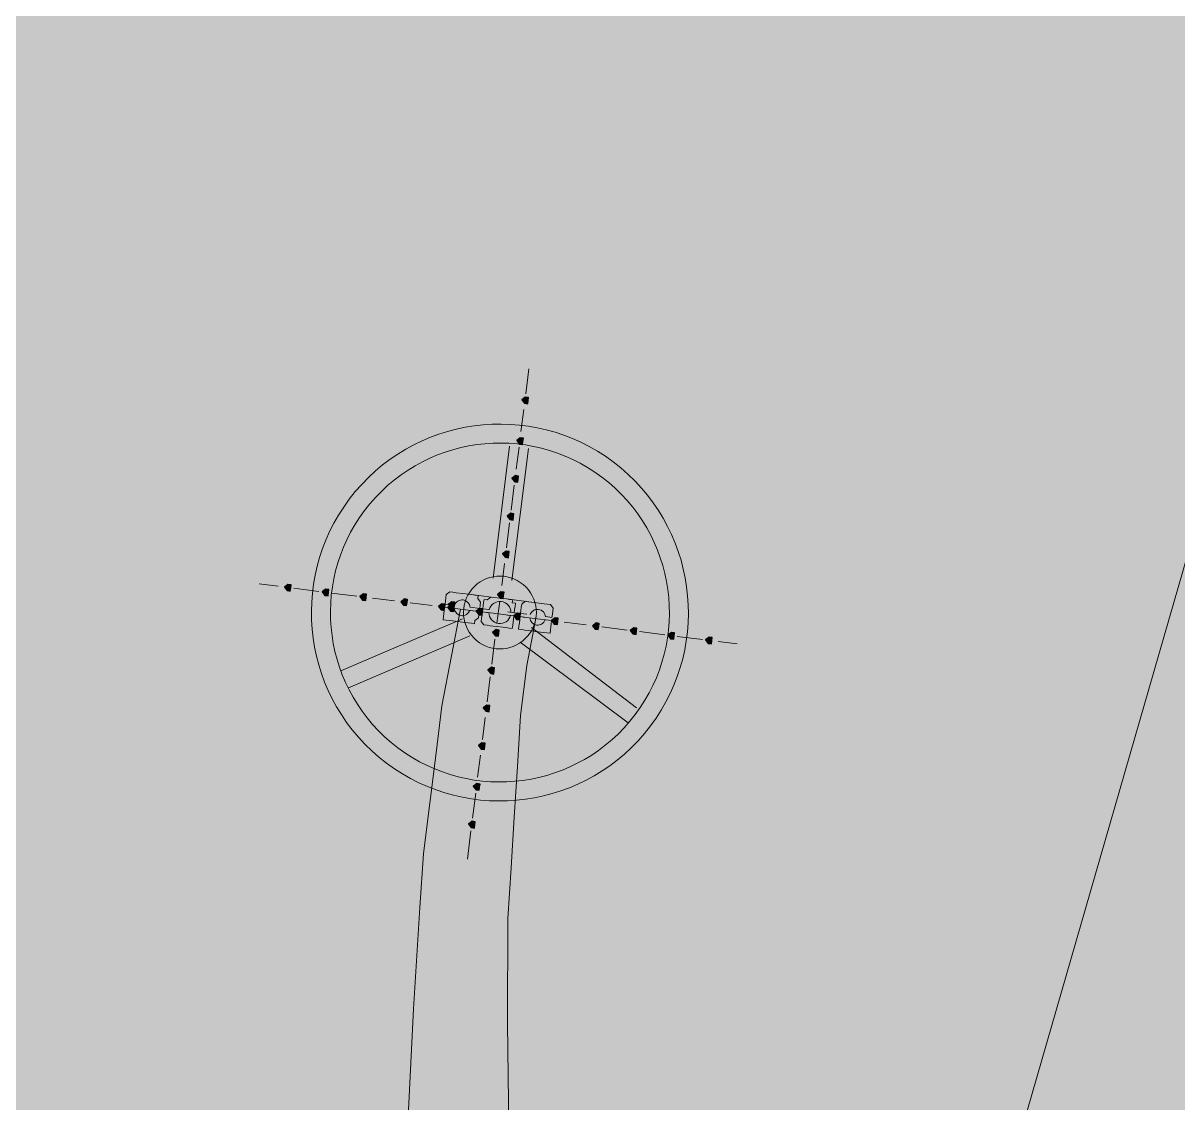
# Model space of a CAD drawing. Header units: metres. Extents: x -4 to 509425, y 7549 to 4732445.
# Drawn here: x 476030.626 to 476033.713, y 4719784.49 to 4719787.376 of the extents above; entities that cross this region are included whole.
import ezdxf

# ---------------------------------------------------------------- set-up
doc = ezdxf.new("R2010")
doc.units = ezdxf.units.M
doc.header["$LTSCALE"] = 0.01
doc.header["$MEASUREMENT"] = 0
doc.layers.get('0').update_dxf_attribs({"lineweight": 0})
doc.layers.add('_SUBESTACIÓN', color=1, linetype='Continuous')
doc.layers.add('SUBESTACION LA VID', color=253, linetype='Continuous')

# ---------------------------------------------------------------- blocks, each defined once
blk = doc.blocks.new('A$Cfff6051d')
at = {"layer": 'SUBESTACION LA VID', "transparency": 33554687}
h = blk.add_hatch(color=256, dxfattribs=at)
h.dxf.hatch_style = 2
h.paths.add_polyline_path([(476031.9759, 4719786.3673), (476031.9769, 4719786.3757), (476031.9685, 4719786.3767), (476031.9591, 4719786.3694), (476031.9664, 4719786.3599), (476031.9748, 4719786.3589)])
h = blk.add_hatch(color=256, dxfattribs=at)
h.dxf.hatch_style = 2
h.paths.add_polyline_path([(476031.9622, 4719786.258), (476031.9632, 4719786.2664), (476031.9548, 4719786.2675), (476031.9454, 4719786.2601), (476031.9527, 4719786.2507), (476031.9611, 4719786.2496)])
h = blk.add_hatch(color=256, dxfattribs=at)
h.dxf.hatch_style = 2
h.paths.add_polyline_path([(476031.9495, 4719786.1572), (476031.9506, 4719786.1656), (476031.9422, 4719786.1667), (476031.9327, 4719786.1593), (476031.9401, 4719786.1499), (476031.9485, 4719786.1488)])
h = blk.add_hatch(color=256, dxfattribs=at)
h.dxf.hatch_style = 2
h.paths.add_polyline_path([(476031.9369, 4719786.0564), (476031.938, 4719786.0648), (476031.9296, 4719786.0659), (476031.9201, 4719786.0585), (476031.9275, 4719786.0491), (476031.9359, 4719786.048)])
h = blk.add_hatch(color=256, dxfattribs=at)
h.dxf.hatch_style = 2
h.paths.add_polyline_path([(476031.9243, 4719785.9556), (476031.9253, 4719785.964), (476031.9169, 4719785.9651), (476031.9075, 4719785.9577), (476031.9148, 4719785.9483), (476031.9232, 4719785.9472)])
h = blk.add_hatch(color=256, dxfattribs=at)
h.dxf.hatch_style = 2
h.paths.add_polyline_path([(476031.3414, 4719785.8666), (476031.3425, 4719785.875), (476031.3341, 4719785.876), (476031.3246, 4719785.8687), (476031.332, 4719785.8592), (476031.3404, 4719785.8582)])
h = blk.add_hatch(color=256, dxfattribs=at)
h.dxf.hatch_style = 2
h.paths.add_polyline_path([(476031.4422, 4719785.8539), (476031.4433, 4719785.8623), (476031.4349, 4719785.8634), (476031.4254, 4719785.8561), (476031.4328, 4719785.8466), (476031.4412, 4719785.8455)])
h = blk.add_hatch(color=256, dxfattribs=at)
h.dxf.hatch_style = 2
h.paths.add_polyline_path([(476031.543, 4719785.8413), (476031.5441, 4719785.8497), (476031.5357, 4719785.8508), (476031.5262, 4719785.8434), (476031.5336, 4719785.834), (476031.542, 4719785.8329)])
h = blk.add_hatch(color=256, dxfattribs=at)
h.dxf.hatch_style = 2
h.paths.add_polyline_path([(476031.9106, 4719785.8464), (476031.9116, 4719785.8548), (476031.9032, 4719785.8559), (476031.8938, 4719785.8485), (476031.9011, 4719785.8391), (476031.9095, 4719785.838)])
h = blk.add_hatch(color=256, dxfattribs=at)
h.dxf.hatch_style = 2
h.paths.add_polyline_path([(476031.6523, 4719785.8276), (476031.6533, 4719785.836), (476031.6449, 4719785.8371), (476031.6355, 4719785.8297), (476031.6428, 4719785.8203), (476031.6512, 4719785.8192)])
h = blk.add_hatch(color=256, dxfattribs=at)
h.dxf.hatch_style = 2
h.paths.add_polyline_path([(476031.7531, 4719785.815), (476031.7541, 4719785.8234), (476031.7457, 4719785.8244), (476031.7363, 4719785.8171), (476031.7436, 4719785.8076), (476031.752, 4719785.8066)])
h = blk.add_hatch(color=256, dxfattribs=at)
h.dxf.hatch_style = 2
h.paths.add_polyline_path([(476031.7783, 4719785.8118), (476031.7793, 4719785.8202), (476031.7709, 4719785.8213), (476031.7615, 4719785.8139), (476031.7688, 4719785.8045), (476031.7772, 4719785.8034)])
h = blk.add_hatch(color=256, dxfattribs=at)
h.dxf.hatch_style = 2
h.paths.add_polyline_path([(476031.7793, 4719785.8202), (476031.7804, 4719785.8286), (476031.772, 4719785.8297), (476031.7625, 4719785.8223), (476031.7699, 4719785.8129), (476031.7783, 4719785.8118)])
h = blk.add_hatch(color=256, dxfattribs=at)
h.dxf.hatch_style = 2
h.paths.add_polyline_path([(476031.8539, 4719785.8023), (476031.8549, 4719785.8107), (476031.8465, 4719785.8118), (476031.8371, 4719785.8045), (476031.8444, 4719785.795), (476031.8528, 4719785.7939)])
h = blk.add_hatch(color=256, dxfattribs=at)
h.dxf.hatch_style = 2
h.paths.add_polyline_path([(476031.9547, 4719785.7897), (476031.9557, 4719785.7981), (476031.9473, 4719785.7992), (476031.9379, 4719785.7918), (476031.9452, 4719785.7824), (476031.9536, 4719785.7813)])
h = blk.add_hatch(color=256, dxfattribs=at)
h.dxf.hatch_style = 2
h.paths.add_polyline_path([(476032.0555, 4719785.7771), (476032.0565, 4719785.7855), (476032.0481, 4719785.7865), (476032.0387, 4719785.7792), (476032.046, 4719785.7697), (476032.0544, 4719785.7687)])
h = blk.add_hatch(color=256, dxfattribs=at)
h.dxf.hatch_style = 2
h.paths.add_polyline_path([(476031.8979, 4719785.7456), (476031.899, 4719785.754), (476031.8906, 4719785.7551), (476031.8811, 4719785.7477), (476031.8885, 4719785.7383), (476031.8969, 4719785.7372)])
h = blk.add_hatch(color=256, dxfattribs=at)
h.dxf.hatch_style = 2
h.paths.add_polyline_path([(476032.1647, 4719785.7634), (476032.1657, 4719785.7718), (476032.1573, 4719785.7728), (476032.1479, 4719785.7655), (476032.1552, 4719785.756), (476032.1636, 4719785.755)])
h = blk.add_hatch(color=256, dxfattribs=at)
h.dxf.hatch_style = 2
h.paths.add_polyline_path([(476032.2655, 4719785.7507), (476032.2665, 4719785.7591), (476032.2581, 4719785.7602), (476032.2487, 4719785.7528), (476032.256, 4719785.7434), (476032.2644, 4719785.7423)])
h = blk.add_hatch(color=256, dxfattribs=at)
h.dxf.hatch_style = 2
h.paths.add_polyline_path([(476032.3663, 4719785.7381), (476032.3673, 4719785.7465), (476032.3589, 4719785.7476), (476032.3495, 4719785.7402), (476032.3568, 4719785.7308), (476032.3652, 4719785.7297)])
h = blk.add_hatch(color=256, dxfattribs=at)
h.dxf.hatch_style = 2
h.paths.add_polyline_path([(476032.4671, 4719785.7255), (476032.4681, 4719785.7339), (476032.4597, 4719785.7349), (476032.4503, 4719785.7276), (476032.4576, 4719785.7181), (476032.466, 4719785.7171)])
h = blk.add_hatch(color=256, dxfattribs=at)
h.dxf.hatch_style = 2
h.paths.add_polyline_path([(476031.8853, 4719785.6448), (476031.8864, 4719785.6532), (476031.878, 4719785.6543), (476031.8685, 4719785.6469), (476031.8759, 4719785.6375), (476031.8843, 4719785.6364)])
h = blk.add_hatch(color=256, dxfattribs=at)
h.dxf.hatch_style = 2
h.paths.add_polyline_path([(476031.8727, 4719785.544), (476031.8737, 4719785.5524), (476031.8653, 4719785.5535), (476031.8559, 4719785.5461), (476031.8632, 4719785.5367), (476031.8716, 4719785.5356)])
h = blk.add_hatch(color=256, dxfattribs=at)
h.dxf.hatch_style = 2
h.paths.add_polyline_path([(476031.86, 4719785.4432), (476031.8611, 4719785.4516), (476031.8527, 4719785.4527), (476031.8432, 4719785.4453), (476031.8506, 4719785.4359), (476031.859, 4719785.4348)])
h = blk.add_hatch(color=256, dxfattribs=at)
h.dxf.hatch_style = 2
h.paths.add_polyline_path([(476031.8463, 4719785.334), (476031.8474, 4719785.3424), (476031.839, 4719785.3435), (476031.8295, 4719785.3361), (476031.8369, 4719785.3267), (476031.8453, 4719785.3256)])
h = blk.add_hatch(color=256, dxfattribs=at)
h.dxf.hatch_style = 2
h.paths.add_polyline_path([(476031.8337, 4719785.2332), (476031.8348, 4719785.2416), (476031.8264, 4719785.2427), (476031.8169, 4719785.2353), (476031.8242, 4719785.2259), (476031.8326, 4719785.2248)])
at = {"layer": 'SUBESTACION LA VID', "lineweight": 15}
for p, q in [((476031.978, 4719786.4523), (476031.9696, 4719786.3851)), ((476031.9643, 4719786.3431), (476031.9569, 4719786.2843)), ((476031.9265, 4719786.2455), (476031.8822, 4719785.8926)), ((476031.9326, 4719785.8863), (476031.9769, 4719786.2391)), ((476031.9517, 4719786.2423), (476031.9443, 4719786.1835)), ((476031.939, 4719786.1415), (476031.9306, 4719786.0743)), ((476031.9264, 4719786.0407), (476031.918, 4719785.9735)), ((476031.9127, 4719785.9315), (476031.9053, 4719785.8727)), ((476031.2574, 4719785.8771), (476031.3078, 4719785.8708)), ((476031.3498, 4719785.8655), (476031.417, 4719785.8571)), ((476031.4506, 4719785.8529), (476031.5178, 4719785.8445)), ((476031.5598, 4719785.8392), (476031.6186, 4719785.8318)), ((476031.8171, 4719785.8496), (476031.8843, 4719785.8412)), ((476031.6607, 4719785.8266), (476031.7195, 4719785.8192)), ((476031.7615, 4719785.8139), (476031.8287, 4719785.8055)), ((476031.8465, 4719785.8118), (476031.8549, 4719785.8107)), ((476031.9001, 4719785.8307), (476031.8927, 4719785.7719)), ((476031.9179, 4719785.837), (476031.9851, 4719785.8285)), ((476031.8003, 4719785.7835), (476031.4758, 4719785.645)), ((476031.8623, 4719785.8013), (476031.9295, 4719785.7929)), ((476031.9557, 4719785.7981), (476031.9389, 4719785.8002)), ((476031.9631, 4719785.7887), (476031.9715, 4719785.7876)), ((476031.9641, 4719785.7971), (476031.9725, 4719785.796)), ((476031.9715, 4719785.7876), (476032.0303, 4719785.7802)), ((476032.2654, 4719785.546), (476031.9851, 4719785.7603)), ((476032.0723, 4719785.775), (476032.1311, 4719785.7676)), ((476032.1731, 4719785.7623), (476032.2403, 4719785.7539)), ((476032.2739, 4719785.7497), (476032.3411, 4719785.7413)), ((476031.4957, 4719785.5998), (476031.8202, 4719785.7383)), ((476031.8874, 4719785.7299), (476031.879, 4719785.6627)), ((476031.9546, 4719785.7215), (476032.2433, 4719785.5061)), ((476032.3747, 4719785.737), (476032.4419, 4719785.7286)), ((476032.4839, 4719785.7234), (476032.5343, 4719785.717)), ((476031.8748, 4719785.6291), (476031.8664, 4719785.5619)), ((476031.8611, 4719785.5199), (476031.8537, 4719785.4611)), ((476031.8485, 4719785.4191), (476031.8411, 4719785.3603)), ((476031.8358, 4719785.3183), (476031.8274, 4719785.2511)), ((476031.8232, 4719785.2175), (476031.8137, 4719785.1419))]:
    blk.add_line(p, q, dxfattribs=at)
at = {"layer": 'SUBESTACION LA VID'}
for points in [[(476031.9759, 4719786.3673), (476031.9769, 4719786.3757), (476031.9685, 4719786.3767), (476031.9591, 4719786.3694), (476031.9664, 4719786.3599), (476031.9748, 4719786.3589)], [(476031.9622, 4719786.258), (476031.9632, 4719786.2664), (476031.9548, 4719786.2675), (476031.9454, 4719786.2601), (476031.9527, 4719786.2507), (476031.9611, 4719786.2496)], [(476031.9495, 4719786.1572), (476031.9506, 4719786.1656), (476031.9422, 4719786.1667), (476031.9327, 4719786.1593), (476031.9401, 4719786.1499), (476031.9485, 4719786.1488)], [(476031.9369, 4719786.0564), (476031.938, 4719786.0648), (476031.9296, 4719786.0659), (476031.9201, 4719786.0585), (476031.9275, 4719786.0491), (476031.9359, 4719786.048)], [(476031.9243, 4719785.9556), (476031.9253, 4719785.964), (476031.9169, 4719785.9651), (476031.9075, 4719785.9577), (476031.9148, 4719785.9483), (476031.9232, 4719785.9472)], [(476031.3414, 4719785.8666), (476031.3425, 4719785.875), (476031.3341, 4719785.876), (476031.3246, 4719785.8687), (476031.332, 4719785.8592), (476031.3404, 4719785.8582)], [(476031.4422, 4719785.8539), (476031.4433, 4719785.8623), (476031.4349, 4719785.8634), (476031.4254, 4719785.8561), (476031.4328, 4719785.8466), (476031.4412, 4719785.8455)], [(476031.543, 4719785.8413), (476031.5441, 4719785.8497), (476031.5357, 4719785.8508), (476031.5262, 4719785.8434), (476031.5336, 4719785.834), (476031.542, 4719785.8329)], [(476031.9106, 4719785.8464), (476031.9116, 4719785.8548), (476031.9032, 4719785.8559), (476031.8938, 4719785.8485), (476031.9011, 4719785.8391), (476031.9095, 4719785.838)], [(476031.6523, 4719785.8276), (476031.6533, 4719785.836), (476031.6449, 4719785.8371), (476031.6355, 4719785.8297), (476031.6428, 4719785.8203), (476031.6512, 4719785.8192)], [(476031.7531, 4719785.815), (476031.7541, 4719785.8234), (476031.7457, 4719785.8244), (476031.7363, 4719785.8171), (476031.7436, 4719785.8076), (476031.752, 4719785.8066)], [(476031.7783, 4719785.8118), (476031.7793, 4719785.8202), (476031.7709, 4719785.8213), (476031.7615, 4719785.8139), (476031.7688, 4719785.8045), (476031.7772, 4719785.8034)], [(476031.7793, 4719785.8202), (476031.7804, 4719785.8286), (476031.772, 4719785.8297), (476031.7625, 4719785.8223), (476031.7699, 4719785.8129), (476031.7783, 4719785.8118)], [(476031.8539, 4719785.8023), (476031.8549, 4719785.8107), (476031.8465, 4719785.8118), (476031.8371, 4719785.8045), (476031.8444, 4719785.795), (476031.8528, 4719785.7939)], [(476031.9547, 4719785.7897), (476031.9557, 4719785.7981), (476031.9473, 4719785.7992), (476031.9379, 4719785.7918), (476031.9452, 4719785.7824), (476031.9536, 4719785.7813)], [(476032.0555, 4719785.7771), (476032.0565, 4719785.7855), (476032.0481, 4719785.7865), (476032.0387, 4719785.7792), (476032.046, 4719785.7697), (476032.0544, 4719785.7687)], [(476031.8979, 4719785.7456), (476031.899, 4719785.754), (476031.8906, 4719785.7551), (476031.8811, 4719785.7477), (476031.8885, 4719785.7383), (476031.8969, 4719785.7372)], [(476032.1647, 4719785.7634), (476032.1657, 4719785.7718), (476032.1573, 4719785.7728), (476032.1479, 4719785.7655), (476032.1552, 4719785.756), (476032.1636, 4719785.755)], [(476032.2655, 4719785.7507), (476032.2665, 4719785.7591), (476032.2581, 4719785.7602), (476032.2487, 4719785.7528), (476032.256, 4719785.7434), (476032.2644, 4719785.7423)], [(476032.3663, 4719785.7381), (476032.3673, 4719785.7465), (476032.3589, 4719785.7476), (476032.3495, 4719785.7402), (476032.3568, 4719785.7308), (476032.3652, 4719785.7297)], [(476032.4671, 4719785.7255), (476032.4681, 4719785.7339), (476032.4597, 4719785.7349), (476032.4503, 4719785.7276), (476032.4576, 4719785.7181), (476032.466, 4719785.7171)], [(476031.8853, 4719785.6448), (476031.8864, 4719785.6532), (476031.878, 4719785.6543), (476031.8685, 4719785.6469), (476031.8759, 4719785.6375), (476031.8843, 4719785.6364)], [(476031.8727, 4719785.544), (476031.8737, 4719785.5524), (476031.8653, 4719785.5535), (476031.8559, 4719785.5461), (476031.8632, 4719785.5367), (476031.8716, 4719785.5356)], [(476031.86, 4719785.4432), (476031.8611, 4719785.4516), (476031.8527, 4719785.4527), (476031.8432, 4719785.4453), (476031.8506, 4719785.4359), (476031.859, 4719785.4348)], [(476031.8463, 4719785.334), (476031.8474, 4719785.3424), (476031.839, 4719785.3435), (476031.8295, 4719785.3361), (476031.8369, 4719785.3267), (476031.8453, 4719785.3256)], [(476031.8337, 4719785.2332), (476031.8348, 4719785.2416), (476031.8264, 4719785.2427), (476031.8169, 4719785.2353), (476031.8242, 4719785.2259), (476031.8326, 4719785.2248)]]:
    blk.add_lwpolyline(points, close=True, dxfattribs=at)
at = {"layer": 'SUBESTACION LA VID', "lineweight": 0}
for points in [[(476031.9759, 4719786.3673), (476031.9769, 4719786.3757), (476031.9685, 4719786.3767), (476031.9591, 4719786.3694), (476031.9664, 4719786.3599), (476031.9748, 4719786.3589)], [(476031.9622, 4719786.258), (476031.9632, 4719786.2664), (476031.9548, 4719786.2675), (476031.9454, 4719786.2601), (476031.9527, 4719786.2507), (476031.9611, 4719786.2496)], [(476031.9495, 4719786.1572), (476031.9506, 4719786.1656), (476031.9422, 4719786.1667), (476031.9327, 4719786.1593), (476031.9401, 4719786.1499), (476031.9485, 4719786.1488)], [(476031.9369, 4719786.0564), (476031.938, 4719786.0648), (476031.9296, 4719786.0659), (476031.9201, 4719786.0585), (476031.9275, 4719786.0491), (476031.9359, 4719786.048)], [(476031.9243, 4719785.9556), (476031.9253, 4719785.964), (476031.9169, 4719785.9651), (476031.9075, 4719785.9577), (476031.9148, 4719785.9483), (476031.9232, 4719785.9472)], [(476031.3414, 4719785.8666), (476031.3425, 4719785.875), (476031.3341, 4719785.876), (476031.3246, 4719785.8687), (476031.332, 4719785.8592), (476031.3404, 4719785.8582)], [(476031.4422, 4719785.8539), (476031.4433, 4719785.8623), (476031.4349, 4719785.8634), (476031.4254, 4719785.8561), (476031.4328, 4719785.8466), (476031.4412, 4719785.8455)], [(476031.543, 4719785.8413), (476031.5441, 4719785.8497), (476031.5357, 4719785.8508), (476031.5262, 4719785.8434), (476031.5336, 4719785.834), (476031.542, 4719785.8329)], [(476031.9106, 4719785.8464), (476031.9116, 4719785.8548), (476031.9032, 4719785.8559), (476031.8938, 4719785.8485), (476031.9011, 4719785.8391), (476031.9095, 4719785.838)], [(476031.6523, 4719785.8276), (476031.6533, 4719785.836), (476031.6449, 4719785.8371), (476031.6355, 4719785.8297), (476031.6428, 4719785.8203), (476031.6512, 4719785.8192)], [(476031.7531, 4719785.815), (476031.7541, 4719785.8234), (476031.7457, 4719785.8244), (476031.7363, 4719785.8171), (476031.7436, 4719785.8076), (476031.752, 4719785.8066)], [(476031.7783, 4719785.8118), (476031.7793, 4719785.8202), (476031.7709, 4719785.8213), (476031.7615, 4719785.8139), (476031.7688, 4719785.8045), (476031.7772, 4719785.8034)], [(476031.7793, 4719785.8202), (476031.7804, 4719785.8286), (476031.772, 4719785.8297), (476031.7625, 4719785.8223), (476031.7699, 4719785.8129), (476031.7783, 4719785.8118)], [(476031.8539, 4719785.8023), (476031.8549, 4719785.8107), (476031.8465, 4719785.8118), (476031.8371, 4719785.8045), (476031.8444, 4719785.795), (476031.8528, 4719785.7939)], [(476031.9547, 4719785.7897), (476031.9557, 4719785.7981), (476031.9473, 4719785.7992), (476031.9379, 4719785.7918), (476031.9452, 4719785.7824), (476031.9536, 4719785.7813)], [(476032.0555, 4719785.7771), (476032.0565, 4719785.7855), (476032.0481, 4719785.7865), (476032.0387, 4719785.7792), (476032.046, 4719785.7697), (476032.0544, 4719785.7687)], [(476031.8979, 4719785.7456), (476031.899, 4719785.754), (476031.8906, 4719785.7551), (476031.8811, 4719785.7477), (476031.8885, 4719785.7383), (476031.8969, 4719785.7372)], [(476032.1647, 4719785.7634), (476032.1657, 4719785.7718), (476032.1573, 4719785.7728), (476032.1479, 4719785.7655), (476032.1552, 4719785.756), (476032.1636, 4719785.755)], [(476032.2655, 4719785.7507), (476032.2665, 4719785.7591), (476032.2581, 4719785.7602), (476032.2487, 4719785.7528), (476032.256, 4719785.7434), (476032.2644, 4719785.7423)], [(476032.3663, 4719785.7381), (476032.3673, 4719785.7465), (476032.3589, 4719785.7476), (476032.3495, 4719785.7402), (476032.3568, 4719785.7308), (476032.3652, 4719785.7297)], [(476032.4671, 4719785.7255), (476032.4681, 4719785.7339), (476032.4597, 4719785.7349), (476032.4503, 4719785.7276), (476032.4576, 4719785.7181), (476032.466, 4719785.7171)], [(476031.8853, 4719785.6448), (476031.8864, 4719785.6532), (476031.878, 4719785.6543), (476031.8685, 4719785.6469), (476031.8759, 4719785.6375), (476031.8843, 4719785.6364)], [(476031.8727, 4719785.544), (476031.8737, 4719785.5524), (476031.8653, 4719785.5535), (476031.8559, 4719785.5461), (476031.8632, 4719785.5367), (476031.8716, 4719785.5356)], [(476031.86, 4719785.4432), (476031.8611, 4719785.4516), (476031.8527, 4719785.4527), (476031.8432, 4719785.4453), (476031.8506, 4719785.4359), (476031.859, 4719785.4348)], [(476031.8463, 4719785.334), (476031.8474, 4719785.3424), (476031.839, 4719785.3435), (476031.8295, 4719785.3361), (476031.8369, 4719785.3267), (476031.8453, 4719785.3256)], [(476031.8337, 4719785.2332), (476031.8348, 4719785.2416), (476031.8264, 4719785.2427), (476031.8169, 4719785.2353), (476031.8242, 4719785.2259), (476031.8326, 4719785.2248)]]:
    blk.add_lwpolyline(points, close=True, dxfattribs=at)
at = {"layer": 'SUBESTACION LA VID', "lineweight": 15}
for points in [[(476031.8213, 4719785.815), (476031.8465, 4719785.8118), (476031.8476, 4719785.8202), (476031.8486, 4719785.8286), (476031.8413, 4719785.8381), (476031.8423, 4719785.8465), (476031.8339, 4719785.8475), (476031.8255, 4719785.8486), (476031.8171, 4719785.8496), (476031.7835, 4719785.8538), (476031.7751, 4719785.8549), (476031.7667, 4719785.8559), (476031.7573, 4719785.8486), (476031.7562, 4719785.8402), (476031.7552, 4719785.8318), (476031.7541, 4719785.8234), (476031.7709, 4719785.8213)], [(476031.9011, 4719785.8391), (476031.8843, 4719785.8412), (476031.8759, 4719785.8422), (476031.8665, 4719785.8349), (476031.8581, 4719785.8359), (476031.857, 4719785.8275), (476031.856, 4719785.8191), (476031.8549, 4719785.8107), (476031.8717, 4719785.8086)], [(476031.9011, 4719785.8391), (476031.9179, 4719785.837), (476031.9263, 4719785.8359), (476031.9347, 4719785.8349), (476031.9337, 4719785.8265), (476031.9421, 4719785.8254), (476031.941, 4719785.817), (476031.94, 4719785.8086), (476031.9389, 4719785.8002), (476031.9221, 4719785.8023)], [(476031.7951, 4719785.8097), (476031.7709, 4719785.6848), (476031.7456, 4719785.5514), (476031.7298, 4719785.4254), (476031.713, 4719785.291), (476031.6961, 4719785.1566), (476031.6866, 4719785.0127), (476031.6697, 4719784.7418), (476031.6422, 4719784.1821)], [(476031.8203, 4719785.8066), (476031.8455, 4719785.8034), (476031.8444, 4719785.795), (476031.8434, 4719785.7866), (476031.8339, 4719785.7793), (476031.8328, 4719785.7709), (476031.8244, 4719785.7719), (476031.816, 4719785.773), (476031.8076, 4719785.774), (476031.774, 4719785.7782), (476031.7656, 4719785.7793), (476031.7572, 4719785.7803), (476031.7488, 4719785.7814), (476031.7499, 4719785.7898), (476031.751, 4719785.7982), (476031.752, 4719785.8066), (476031.7531, 4719785.815), (476031.7699, 4719785.8129)], [(476032.0229, 4719785.7897), (476032.0397, 4719785.7876), (476032.0408, 4719785.796), (476032.0418, 4719785.8044), (476032.0429, 4719785.8128), (476032.0355, 4719785.8222), (476032.0271, 4719785.8233), (476032.0187, 4719785.8243), (476031.9851, 4719785.8285), (476031.9767, 4719785.8296), (476031.9683, 4719785.8307), (476031.9589, 4719785.8233), (476031.9578, 4719785.8149), (476031.9568, 4719785.8065), (476031.9557, 4719785.7981), (476031.9725, 4719785.796)], [(476031.9967, 4719785.7844), (476031.9725, 4719785.6595), (476031.9556, 4719785.5251), (476031.9472, 4719785.3896), (476031.9387, 4719785.2542), (476031.9303, 4719785.1187), (476031.9218, 4719784.9832), (476031.9207, 4719784.7018), (476031.9278, 4719784.1463)], [(476031.8916, 4719785.7635), (476031.8748, 4719785.7656), (476031.8664, 4719785.7666), (476031.858, 4719785.7677), (476031.8507, 4719785.7771), (476031.8518, 4719785.7855), (476031.8528, 4719785.7939), (476031.8539, 4719785.8023), (476031.8707, 4719785.8002)], [(476031.8916, 4719785.7635), (476031.9084, 4719785.7614), (476031.9168, 4719785.7603), (476031.9252, 4719785.7593), (476031.9336, 4719785.7582), (476031.9347, 4719785.7666), (476031.9358, 4719785.775), (476031.9368, 4719785.7834), (476031.9379, 4719785.7918), (476031.9211, 4719785.7939)], [(476032.0219, 4719785.7813), (476032.0387, 4719785.7792), (476032.0376, 4719785.7708), (476032.0366, 4719785.7624), (476032.0355, 4719785.754), (476032.0345, 4719785.7456), (476032.0261, 4719785.7466), (476032.0177, 4719785.7477), (476032.0093, 4719785.7487), (476031.9757, 4719785.7529), (476031.9673, 4719785.754), (476031.9589, 4719785.7551), (476031.9505, 4719785.7561), (476031.9515, 4719785.7645), (476031.9526, 4719785.7729), (476031.9536, 4719785.7813), (476031.9547, 4719785.7897), (476031.9715, 4719785.7876)]]:
    blk.add_lwpolyline(points, dxfattribs=at)
for points, knots in [([(476032.2238, 4719786.1872), (476032.0103, 4719786.3656), (476031.6927, 4719786.3373), (476031.5142, 4719786.1239), (476031.3357, 4719785.9105), (476031.364, 4719785.5928), (476031.5774, 4719785.4143), (476031.7908, 4719785.2359), (476032.1085, 4719785.2642), (476032.287, 4719785.4776), (476032.4655, 4719785.691), (476032.4372, 4719786.0087), (476032.2238, 4719786.1872)], [0, 0, 0, 0, 1, 1, 1, 2, 2, 2, 3, 3, 3, 4, 4, 4, 4]), ([(476032.1913, 4719786.1481), (476031.9994, 4719786.3086), (476031.7138, 4719786.2833), (476031.5532, 4719786.0914), (476031.3927, 4719785.8996), (476031.4181, 4719785.6139), (476031.6099, 4719785.4534), (476031.8018, 4719785.2929), (476032.0874, 4719785.3182), (476032.2479, 4719785.5101), (476032.4085, 4719785.7019), (476032.3831, 4719785.9876), (476032.1913, 4719786.1481)], [0, 0, 0, 0, 1, 1, 1, 2, 2, 2, 3, 3, 3, 4, 4, 4, 4]), ([(476031.9631, 4719785.8754), (476031.9218, 4719785.9099), (476031.8604, 4719785.9045), (476031.8259, 4719785.8632), (476031.7914, 4719785.822), (476031.7969, 4719785.7606), (476031.8381, 4719785.7261), (476031.8793, 4719785.6916), (476031.9407, 4719785.697), (476031.9753, 4719785.7383), (476032.0098, 4719785.7795), (476032.0043, 4719785.8409), (476031.9631, 4719785.8754)], [0, 0, 0, 0, 1, 1, 1, 2, 2, 2, 3, 3, 3, 4, 4, 4, 4]), ([(476031.7786, 4719785.8122), (476031.7792, 4719785.802), (476031.787, 4719785.7937), (476031.7972, 4719785.7924), (476031.8073, 4719785.7911), (476031.8169, 4719785.7973), (476031.82, 4719785.8071)], [0, 0, 0, 0, 1, 1, 1, 2, 2, 2, 2]), ([(476031.8209, 4719785.8145), (476031.8204, 4719785.8248), (476031.8126, 4719785.8331), (476031.8024, 4719785.8344), (476031.7923, 4719785.8357), (476031.7826, 4719785.8295), (476031.7796, 4719785.8197)], [0, 0, 0, 0, 1, 1, 1, 2, 2, 2, 2]), ([(476032.0225, 4719785.7893), (476032.022, 4719785.7995), (476032.0142, 4719785.8078), (476032.004, 4719785.8091), (476031.9939, 4719785.8104), (476031.9843, 4719785.8042), (476031.9812, 4719785.7944)], [0, 0, 0, 0, 1, 1, 1, 2, 2, 2, 2]), ([(476031.9803, 4719785.787), (476031.9808, 4719785.7767), (476031.9886, 4719785.7684), (476031.9988, 4719785.7671), (476032.0089, 4719785.7658), (476032.0185, 4719785.772), (476032.0216, 4719785.7818)], [0, 0, 0, 0, 1, 1, 1, 2, 2, 2, 2])]:
    blk.add_open_spline(points, degree=3, knots=knots, dxfattribs=at)
for points in [[(476031.9043, 4719785.8302), (476031.8894, 4719785.832), (476031.8755, 4719785.8225), (476031.8718, 4719785.8079)], [(476031.9302, 4719785.8006), (476031.9303, 4719785.8156), (476031.9191, 4719785.8283), (476031.9043, 4719785.8302)], [(476031.871, 4719785.8009), (476031.8709, 4719785.7859), (476031.882, 4719785.7732), (476031.8969, 4719785.7714)], [(476031.8969, 4719785.7714), (476031.9118, 4719785.7695), (476031.9257, 4719785.779), (476031.9293, 4719785.7936)]]:
    blk.add_open_spline(points, degree=3, dxfattribs=at)

msp = doc.modelspace()

# ---------------------------------------------------------------- hatches: boundary and pattern name
at = {"layer": '_SUBESTACIÓN', "transparency": 33554559}
h = msp.add_hatch(color=1, dxfattribs=at)
h.dxf.hatch_style = 1
h.paths.add_polyline_path([(475968.6399, 4719805.825), (476089.9386, 4719790.615), (476078.1686, 4719696.74), (475956.8686, 4719711.9502)])

# ---------------------------------------------------------------- linework, layer by layer
at = {"color": 252, "linetype": 'Continuous'}
msp.add_line((476054.7468, 4719858.8969), (476030.9119, 4719776.143), dxfattribs=at)

# ---------------------------------------------------------------- block references
at = {"linetype": 'Continuous'}
msp.add_blockref('A$Cfff6051d', (0, 0), dxfattribs=at)

doc.saveas('drawing.dxf')
